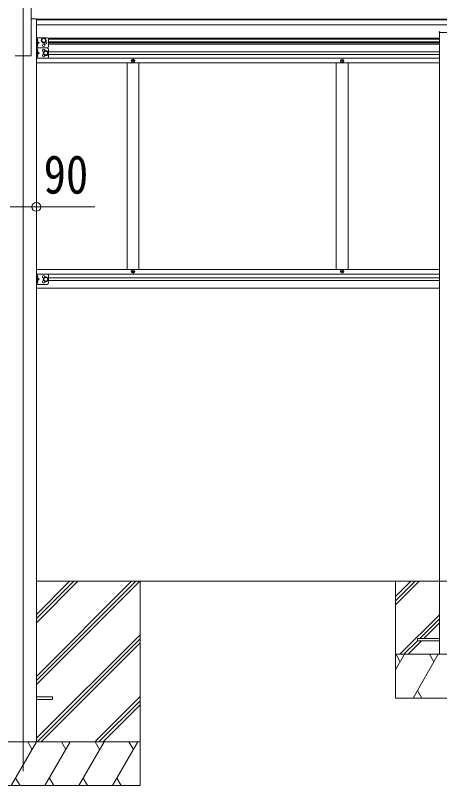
# Model space of a CAD drawing. Units: millimetres at full size, sheet at 1:30; details may follow other scales. Extents: x -8385 to 8479, y -5853 to 5787.
# Drawn here: x 3085 to 4537, y -840 to 1798 of the extents above; entities that cross this region are included whole.
import ezdxf
from ezdxf.enums import TextEntityAlignment as Align

# ---------------------------------------------------------------- set-up
doc = ezdxf.new("R2010")
doc.units = ezdxf.units.MM
doc.header["$LTSCALE"] = 30
doc.header["$PDMODE"] = 32
doc.header["$PDSIZE"] = 30
for name, color, linetype, lineweight in [('0-0_0', 7, 'Continuous', 9), ('0-1_本体', 4, 'Continuous', 9), ('0-2_部品', 7, 'Continuous', 9), ('0-8_PARTS2', 2, 'Continuous', 9), ('0-A_寸法', 6, 'Continuous', 9), ('1-0_FRAME', 7, 'Continuous', 9), ('1-1_GLASS', 4, 'Continuous', 9), ('1-2_GLASS_SEAL', 4, 'Continuous', 9)]:
    doc.layers.add(name, color=color, linetype=linetype, lineweight=lineweight)
doc.styles.add('ＭＳ ゴシック', font='')
doc.styles.get('ＭＳ ゴシック').set_extended_font_data('MS Gothic')

msp = doc.modelspace()

# ---------------------------------------------------------------- linework, layer by layer
at = {"layer": '0-0_0'}
for p, q in [((3156.76, -494.26), (3510.83, -140.2)), ((3156.76, -465.98), (3482.54, -140.2)), ((3156.76, -480.12), (3496.68, -140.2)), ((3156.76, -282.13), (3298.69, -140.2)), ((3156.76, -267.99), (3284.55, -140.2)), ((3156.76, -253.85), (3270.41, -140.2)), ((3156.76, -140.2), (5966.36, -140.2)), ((3511.56, -140.2), (3511.56, -840.2)), ((3156.76, -678.11), (3511.56, -323.31)), ((3158.81, -690.2), (3511.56, -337.46)), ((3172.96, -690.2), (3511.56, -351.6)), ((3356.8, -690.2), (3511.56, -535.45)), ((3370.94, -690.2), (3511.56, -549.59)), ((3385.09, -690.2), (3511.56, -563.73)), ((3511.56, -690.2), (2711.56, -690.2)), ((3070.68, -840.2), (3157.28, -690.2)), ((3142.28, -716.18), (3127.28, -690.2)), ((3186.15, -840.2), (3272.75, -690.2)), ((3257.75, -716.18), (3242.75, -690.2)), ((3301.62, -840.2), (3388.22, -690.2)), ((3358.22, -690.2), (3373.22, -716.18)), ((3417.09, -840.2), (3503.69, -690.2)), ((3473.69, -690.2), (3488.69, -716.18)), ((3085.67, -814.22), (3100.67, -840.2)), ((3201.14, -814.22), (3216.14, -840.2)), ((3316.61, -814.22), (3331.61, -840.2)), ((3432.08, -814.22), (3447.08, -840.2)), ((2711.56, -840.2), (3511.56, -840.2))]:
    msp.add_line(p, q, dxfattribs=at)
at = {"layer": '0-1_本体'}
for p, q in [((3139.06, 1659.8), (3139.06, 1976.59)), ((3139.06, 1786.18), (3156.56, 1786.18)), ((3156.56, 1786.18), (3156.56, -690.2)), ((3156.56, 1784.97), (5966.36, 1784.97)), ((3156.56, 1783.57), (5966.36, 1783.57)), ((3156.56, 1766.2), (5966.36, 1766.2)), ((3084.06, 1659.8), (3139.06, 1659.8))]:
    msp.add_line(p, q, dxfattribs=at)
at = {"layer": '0-2_部品', "color": 4}
for p, q in [((3156.76, -535.7), (3211.56, -535.7)), ((3156.76, -544.7), (3211.56, -544.7)), ((3211.56, -535.7), (3211.56, -544.7))]:
    msp.add_line(p, q, dxfattribs=at)
at = {"layer": '0-8_PARTS2'}
msp.add_line((3111.56, 1959.8), (3111.56, -790.2), dxfattribs=at)
at = {"layer": '0-A_寸法'}
for p, q in [((3066.56, 1142.2), (3156.56, 1142.2)), ((3156.56, 1142.2), (3356.56, 1142.2))]:
    msp.add_line(p, q, dxfattribs=at)
msp.add_point((3156.56, 1142.2), dxfattribs=at)
at = {"layer": '1-0_FRAME'}
for p, q in [((4386.56, -192.55), (4438.91, -140.2)), ((4386.56, -206.69), (4453.05, -140.2)), ((4386.56, -220.83), (4467.19, -140.2)), ((4386.56, -140.2), (4386.56, -540.2)), ((4401.04, -390.2), (4536.56, -254.68)), ((4469.18, -336.2), (4536.56, -268.82)), ((4483.32, -336.2), (4536.56, -282.96)), ((4415.18, -390.2), (4461.56, -343.82)), ((4429.32, -390.2), (4475.32, -344.2)), ((4386.56, -443.31), (4417.23, -390.2)), ((4386.56, -390.2), (4736.56, -390.2)), ((4402.23, -416.18), (4387.22, -390.2)), ((4446.09, -540.2), (4532.7, -390.2)), ((4517.7, -416.18), (4502.69, -390.2)), ((4461.09, -514.22), (4476.09, -540.2)), ((4386.56, -540.2), (4736.56, -540.2))]:
    msp.add_line(p, q, dxfattribs=at)
at = {"layer": '1-1_GLASS'}
for p, q in [((3196.56, 1720.79), (4536.56, 1720.79)), ((3198.54, 1717.29), (4536.56, 1717.29)), ((4536.56, 1740.01), (4536.56, -390.2)), ((3198.56, 1708.29), (4536.56, 1708.29)), ((3198.56, 1704.79), (4536.56, 1704.79)), ((4536.56, 1699.79), (3198.56, 1699.79)), ((3198.56, 1673.91), (4536.56, 1673.91)), ((3198.56, 1664.91), (4536.56, 1664.91)), ((3084.06, 1659.79), (3139.06, 1659.79)), ((3156.56, 1651.41), (4536.56, 1651.41)), ((3156.56, 1635.91), (4536.56, 1635.91)), ((3467.56, 927.79), (3467.56, 1635.79)), ((3507.56, 927.79), (3507.56, 1635.79)), ((4183.56, 927.79), (4183.56, 1635.79)), ((4223.56, 927.79), (4223.56, 1635.79)), ((3156.56, 927.79), (4536.56, 927.79)), ((3156.56, 912.29), (4536.56, 912.29)), ((3198.56, 898.79), (4536.56, 898.79)), ((3198.56, 889.79), (4536.56, 889.79)), ((3156.36, 863.79), (4536.56, 863.79))]:
    msp.add_line(p, q, dxfattribs=at)
at = {"layer": '1-2_GLASS_SEAL'}
for p, q in [((4536.06, 1741.51), (4536.06, 1740.01)), ((3156.56, 1721.79), (3156.56, 1686.79)), ((3193.56, 1721.79), (3156.56, 1721.79)), ((3159.06, 1721.79), (3159.06, 1686.79)), ((3159.56, 1717.29), (3160.36, 1717.15)), ((3198.56, 1716.79), (3198.56, 1691.79)), ((4587.06, 1740.01), (4536.06, 1740.01)), ((3159.56, 1709.29), (3159.06, 1709.38)), ((3159.06, 1704.29), (3166.06, 1704.29)), ((3159.56, 1691.29), (3159.06, 1691.38)), ((3159.56, 1709.29), (3160.36, 1709.43)), ((3159.56, 1699.29), (3160.36, 1699.15)), ((3159.56, 1691.29), (3160.36, 1691.43)), ((3193.56, 1686.79), (3156.56, 1686.79)), ((3156.56, 1686.79), (3156.56, 1651.79)), ((3193.56, 1686.79), (3156.56, 1686.79)), ((3159.06, 1686.79), (3159.06, 1651.79)), ((3159.56, 1674.29), (3159.06, 1674.38)), ((3159.06, 1669.29), (3166.06, 1669.29)), ((3159.56, 1682.29), (3160.36, 1682.15)), ((3159.56, 1674.29), (3160.36, 1674.43)), ((3159.56, 1664.29), (3160.36, 1664.15)), ((3198.56, 1681.79), (3198.56, 1656.79)), ((3193.56, 1651.79), (3156.56, 1651.79)), ((3159.56, 1656.29), (3159.06, 1656.38)), ((3159.56, 1656.29), (3160.36, 1656.43)), ((3486.06, 1642.91), (3485.06, 1642.91)), ((3489.06, 1641.91), (3490.06, 1641.91)), ((4202.06, 1642.91), (4201.06, 1642.91)), ((4205.06, 1641.91), (4206.06, 1641.91)), ((3156.56, 876.79), (3156.56, 911.79)), ((3193.56, 911.79), (3156.56, 911.79)), ((3159.06, 876.79), (3159.06, 911.79)), ((3159.56, 899.29), (3159.06, 899.38)), ((3159.56, 907.29), (3160.36, 907.15)), ((3159.56, 899.29), (3160.36, 899.43)), ((3198.56, 881.79), (3198.56, 906.79)), ((3486.06, 920.79), (3485.06, 920.79)), ((3489.06, 921.79), (3490.06, 921.79)), ((4202.06, 920.79), (4201.06, 920.79)), ((4205.06, 921.79), (4206.06, 921.79)), ((3193.56, 876.79), (3156.56, 876.79)), ((3159.06, 894.29), (3166.06, 894.29)), ((3159.56, 881.29), (3159.06, 881.38)), ((3159.56, 889.29), (3160.36, 889.15)), ((3159.56, 881.29), (3160.36, 881.43)), ((4536.56, -336.2), (4461.56, -336.2))]:
    msp.add_line(p, q, dxfattribs=at)
for points in [[(3158.68, 1713.29), (3159.31, 1714.48), (3161.54, 1715.59)], [(3159.56, 1709.29), (3159.56, 1717.29), (3159.06, 1717.2), (3159.06, 1709.38)], [(3158.68, 1713.29), (3159.31, 1712.1), (3161.54, 1710.99)], [(3158.68, 1695.29), (3159.31, 1696.48), (3161.54, 1697.59)], [(3158.68, 1695.29), (3159.31, 1694.1), (3161.54, 1692.99)], [(3159.06, 1709.29), (3166.06, 1704.29), (3159.06, 1699.29)], [(3159.56, 1691.29), (3159.56, 1699.29), (3159.06, 1699.2), (3159.06, 1691.38)], [(3158.68, 1678.29), (3159.31, 1679.48), (3161.54, 1680.59)], [(3158.68, 1678.29), (3159.31, 1677.1), (3161.54, 1675.99)], [(3158.68, 1660.29), (3159.31, 1661.48), (3161.54, 1662.59)], [(3159.56, 1674.29), (3159.56, 1682.29), (3159.06, 1682.2), (3159.06, 1674.38)], [(3159.06, 1674.29), (3166.06, 1669.29), (3159.06, 1664.29)], [(3159.56, 1656.29), (3159.56, 1664.29), (3159.06, 1664.2), (3159.06, 1656.38)], [(3158.68, 1660.29), (3159.31, 1659.1), (3161.54, 1657.99)], [(3485.06, 1642.91), (3485.06, 1641.91), (3486.06, 1641.91)], [(3488.06, 1643.91), (3488.06, 1644.91), (3487.06, 1644.91), (3487.06, 1643.91)], [(3487.06, 1640.91), (3487.06, 1639.91), (3488.06, 1639.91), (3488.06, 1640.91)], [(3490.06, 1641.91), (3490.06, 1642.91), (3489.06, 1642.91)], [(4201.06, 1642.91), (4201.06, 1641.91), (4202.06, 1641.91)], [(4204.06, 1643.91), (4204.06, 1644.91), (4203.06, 1644.91), (4203.06, 1643.91)], [(4203.06, 1640.91), (4203.06, 1639.91), (4204.06, 1639.91), (4204.06, 1640.91)], [(4206.06, 1641.91), (4206.06, 1642.91), (4205.06, 1642.91)], [(3487.06, 922.79), (3487.06, 923.79), (3488.06, 923.79), (3488.06, 922.79)], [(4203.06, 922.79), (4203.06, 923.79), (4204.06, 923.79), (4204.06, 922.79)], [(3158.68, 903.29), (3159.31, 904.48), (3161.54, 905.59)], [(3158.68, 903.29), (3159.31, 902.1), (3161.54, 900.99)], [(3159.56, 899.29), (3159.56, 907.29), (3159.06, 907.2), (3159.06, 899.38)], [(3159.06, 889.29), (3166.06, 894.29), (3159.06, 899.29)], [(3485.06, 920.79), (3485.06, 921.79), (3486.06, 921.79)], [(3488.06, 919.79), (3488.06, 918.79), (3487.06, 918.79), (3487.06, 919.79)], [(3490.06, 921.79), (3490.06, 920.79), (3489.06, 920.79)], [(4201.06, 920.79), (4201.06, 921.79), (4202.06, 921.79)], [(4204.06, 919.79), (4204.06, 918.79), (4203.06, 918.79), (4203.06, 919.79)], [(4206.06, 921.79), (4206.06, 920.79), (4205.06, 920.79)], [(3158.68, 885.29), (3159.31, 886.48), (3161.54, 887.59)], [(3158.68, 885.29), (3159.31, 884.1), (3161.54, 882.99)], [(3159.56, 881.29), (3159.56, 889.29), (3159.06, 889.2), (3159.06, 881.38)], [(4461.56, -336.2), (4461.56, -344.2), (4536.56, -344.2)]]:
    msp.add_lwpolyline(points, dxfattribs=at)
for points in [[(3181.56, 1705.28), (3175.06, 1709.04), (3175.06, 1716.54), (3181.56, 1720.29), (3188.06, 1716.54), (3188.06, 1709.04)], [(3188.56, 1661.78), (3182.06, 1665.54), (3182.06, 1673.04), (3188.56, 1676.79), (3195.06, 1673.04), (3195.06, 1665.54)], [(3188.56, 901.79), (3182.06, 898.04), (3182.06, 890.54), (3188.56, 886.78), (3195.06, 890.54), (3195.06, 898.04)]]:
    msp.add_lwpolyline(points, close=True, dxfattribs=at)
for centre, radius in [((3181.56, 1712.79), 8.5), ((3181.56, 1712.79), 7.5), ((3181.56, 1712.79), 6.5), ((3181.56, 1695.79), 4.25), ((3188.56, 1669.29), 8.5), ((3188.56, 1669.29), 7.5), ((3188.56, 1669.29), 6.5), ((3487.56, 1642.41), 5.9), ((4203.56, 1642.41), 5.9), ((3487.56, 921.29), 5.9), ((4203.56, 921.29), 5.9), ((3188.56, 894.29), 8.5), ((3188.56, 894.29), 7.5), ((3188.56, 894.29), 6.5)]:
    msp.add_circle(centre, radius, dxfattribs=at)
for centre, radius, start, end in [((4537.56, 1741.51), 1.5, 90, 180), ((3160.21, 1716.26), 0.9, 32.05588, 80), ((3155.46, 1713.29), 6.5, 327.94412, 32.05588), ((3193.56, 1716.79), 5, 0, 90), ((3160.21, 1710.32), 0.9, 280, 327.94412), ((3160.21, 1698.26), 0.9, 32.05588, 80), ((3160.21, 1692.32), 0.9, 280, 327.94412), ((3155.46, 1695.29), 6.5, 327.94412, 32.05588), ((3188.56, 1704.29), 4.25, 173.70569, 85.23923), ((3193.56, 1691.79), 5, 270, 0), ((3160.21, 1681.26), 0.9, 32.05588, 80), ((3160.21, 1675.32), 0.9, 280, 327.94412), ((3160.21, 1663.26), 0.9, 32.05588, 80), ((3155.46, 1678.29), 6.5, 327.94412, 32.05588), ((3155.46, 1660.29), 6.5, 327.94412, 32.05588), ((3181.56, 1677.79), 4.25, 353.70569, 265.23923), ((3181.56, 1660.79), 4.25, 94.76077, 6.29431), ((3193.56, 1681.79), 5, 0, 90), ((3160.21, 1657.32), 0.9, 280, 327.94412), ((3193.56, 1656.79), 5, 270, 0), ((3486.06, 1643.91), 1, 270, 0), ((3486.06, 1640.91), 1, 0, 90), ((3489.06, 1643.91), 1, 180, 270), ((3489.06, 1640.91), 1, 90, 180), ((4202.06, 1643.91), 1, 270, 0), ((4202.06, 1640.91), 1, 0, 90), ((4205.06, 1643.91), 1, 180, 270), ((4205.06, 1640.91), 1, 90, 180), ((3160.21, 906.26), 0.9, 32.05588, 80), ((3160.21, 900.32), 0.9, 280, 327.94412), ((3155.46, 903.29), 6.5, 327.94412, 32.05588), ((3181.56, 902.79), 4.25, 353.70569, 265.23923), ((3193.56, 906.79), 5, 0, 90), ((3486.06, 922.79), 1, 270, 0), ((3486.06, 919.79), 1, 0, 90), ((3489.06, 922.79), 1, 180, 270), ((3489.06, 919.79), 1, 90, 180), ((4202.06, 922.79), 1, 270, 0), ((4202.06, 919.79), 1, 0, 90), ((4205.06, 922.79), 1, 180, 270), ((4205.06, 919.79), 1, 90, 180), ((3160.21, 888.26), 0.9, 32.05588, 80), ((3160.21, 882.32), 0.9, 280, 327.94412), ((3155.46, 885.29), 6.5, 327.94412, 32.05588), ((3181.56, 885.79), 4.25, 94.76077, 6.29431), ((3193.56, 881.79), 5, 270, 0)]:
    msp.add_arc(centre, radius, start, end, dxfattribs=at)

# ---------------------------------------------------------------- texts
at = {"layer": '0-A_寸法', "color": 7, "style": 'ＭＳ ゴシック', "width": 0.85}
msp.add_text('90', height=132, dxfattribs=at).set_placement((3181.56, 1148.2), align=Align.BOTTOM_LEFT)

doc.saveas('drawing.dxf')
